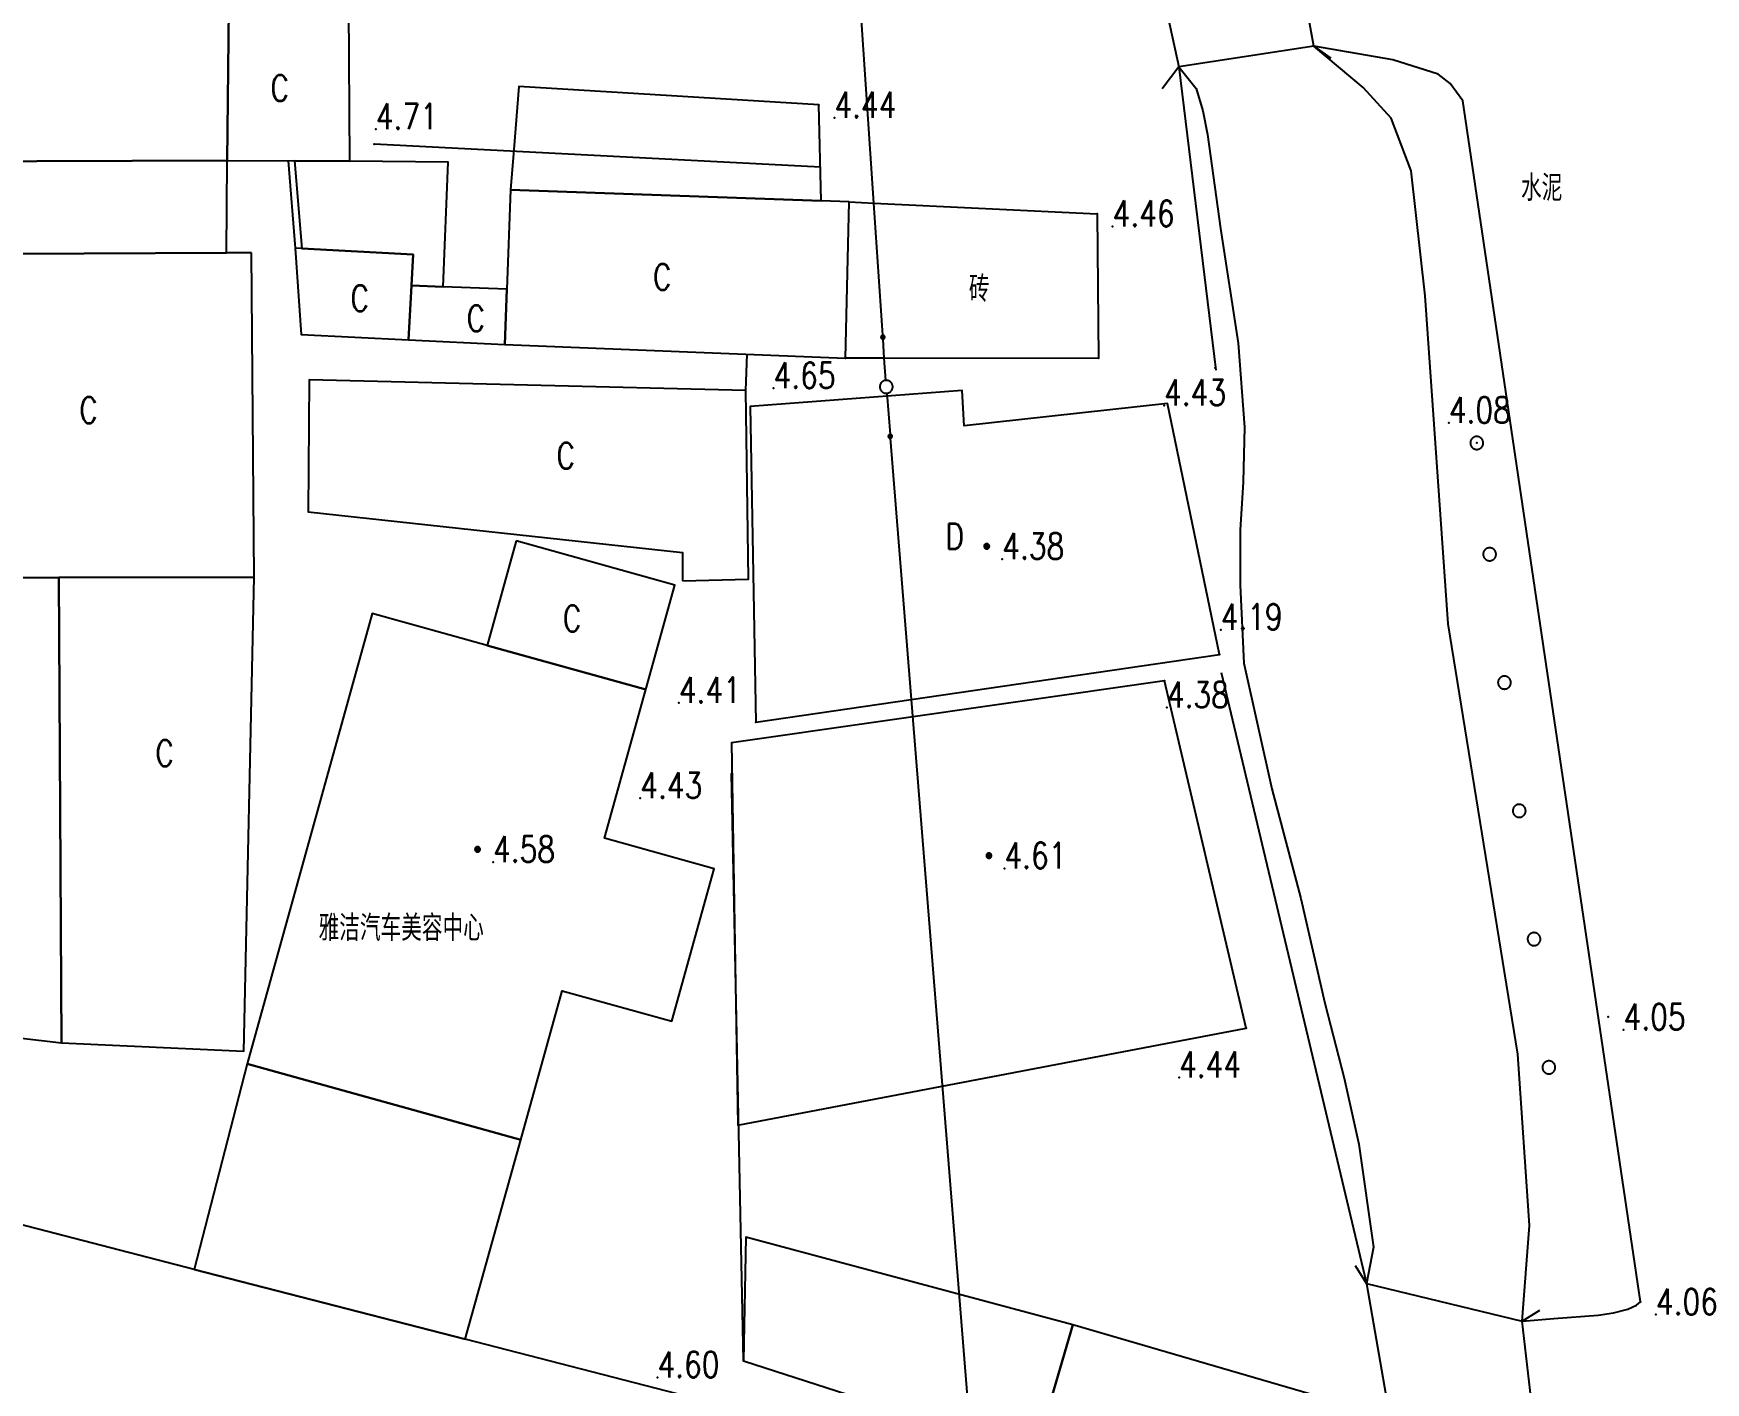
# Model space of a CAD drawing. Extents: x 500064 to 501389, y 2542464 to 2545400.
# Drawn here: x 500791.1 to 500855.9, y 2542756.1 to 2542808.4 of the extents above; entities that cross this region are included whole.
import ezdxf

# ---------------------------------------------------------------- set-up
doc = ezdxf.new("R2010")
doc.units = 0
doc.header["$LTSCALE"] = 0.5
doc.linetypes.add('CENTER', pattern=[50.8, 31.75, -6.35, 6.35, -6.35])
doc.layers.add('地形图', color=8, linetype='CONTINUOUS')
doc.styles.add('HZ', font='romans.shx', dxfattribs={"width": 0.8, "bigfont": 'hztxt.shx'})
doc.linetypes.add('10421', pattern='A,2,[150,AAA.SHX,S=1,R=0,X=0,Y=1],1e-11', length=2)

msp = doc.modelspace()

# ---------------------------------------------------------------- linework, layer by layer
at = {"layer": '地形图', "linetype": '10421', "flags": 128}
msp.add_lwpolyline([(500754.203, 2542974.695), (500766.756, 2542979.856), (500771.623, 2542981.856), (500781.237, 2542982.491), (500786.024, 2542983.55), (500800.67, 2542986.791), (500806.428, 2542987.484), (500807.978, 2542983.96), (500810.981, 2542970.388), (500810.231, 2542968.694), (500811.306, 2542955.454), (500814.267, 2542955.752), (500815.332, 2542919.979), (500816.974, 2542911.232), (500820.027, 2542898.551), (500822.57, 2542885.284), (500823.999, 2542874), (500824.709, 2542862.41), (500825.755, 2542857.145), (500831.565, 2542824.91), (500833.464, 2542814.092), (500834.25, 2542812.692), (500834.285, 2542812.631), (500835.498, 2542807.063), (500836.163, 2542806.226), (500836.427, 2542805.361), (500836.608, 2542804.445), (500837.116, 2542800.81), (500837.792, 2542796.37), (500838.044, 2542793.116), (500837.987, 2542791.001), (500837.869, 2542789.132), (500837.871, 2542786.994), (500838.011, 2542783.971), (500839.096, 2542779.115), (500840.223, 2542774.863), (500841.15, 2542770.816), (500841.902, 2542767.907), (500842.468, 2542765.354), (500843.041, 2542761.362), (500842.763, 2542759.962), (500843.616, 2542755.054), (500844.521, 2542748.413), (500846.324, 2542732.29), (500846.754, 2542726.443), (500847.689, 2542723.418), (500854.649, 2542700.048), (500855.09, 2542699.943), (500858.298, 2542699.182), (500850.693, 2542722.64), (500851.439, 2542724.29), (500851.909, 2542726.528), (500852.204, 2542728.454), (500852.562, 2542730.905), (500852.714, 2542732.854), (500852.624, 2542741.836), (500852.113, 2542746.665), (500851.754, 2542750.779), (500849.371, 2542753.466), (500848.798, 2542758.505), (500849.085, 2542762.204), (500848.623, 2542768.831), (500845.934, 2542785.506), (500845.042, 2542798.204), (500844.494, 2542803.044), (500843.723, 2542805.076), (500842.639, 2542806.261), (500840.726, 2542807.863), (500839.662, 2542813.715), (500839, 2542816.562), (500838.077, 2542819.972), (500834.804, 2542838.464), (500832.418, 2542855.46), (500829.995, 2542873.409), (500829.605, 2542876.218), (500829.128, 2542879.144), (500828.835, 2542880.616), (500827.521, 2542886.528), (500825.949, 2542892.949), (500824.779, 2542897.856), (500823.22, 2542905.406), (500822.712, 2542908.768), (500822.287, 2542912.716), (500821.557, 2542920.901), (500817.898, 2542920.58), (500817.649, 2542956.094), (500816.583, 2542960.45), (500816.1, 2542970.382), (500815.529, 2542978.477), (500815.494, 2542984.207), (500815.638, 2542987.326), (500815.783, 2542989.782), (500815.828, 2542990.167), (500816.047, 2542990.819), (500816.36, 2542991.191), (500816.876, 2542991.479), (500817.597, 2542991.669), (500820.79, 2542992.117), (500825.962, 2542992.799), (500831.554, 2542993.527), (500833.603, 2542993.788), (500834.268, 2542993.813), (500835.917, 2542993.668), (500837.277, 2542997.218), (500847.327, 2542998.788), (500852.507, 2542997.898), (500857.497, 2542998.421), (500866.435, 2542999.958), (500868.339, 2542999.958), (500877.436, 2543001.987), (500883.589, 2543003.61), (500883.838, 2543003.634), (500898.384, 2543004.793), (500910.656, 2543007.233), (500925.139, 2543009.502), (500943.109, 2543010.488), (500961.295, 2543011.662), (500971.348, 2543007.629), (500977.238, 2543002.479), (500975.728, 2543000.389), (500988.993, 2542994.361), (500993.388, 2542992.284), (500997.059, 2542990.332), (500998.052, 2542989.806), (501004.587, 2542986.783), (501007.126, 2542985.473), (501009.481, 2542984.17), (501011.153, 2542983.218), (501012.799, 2542982.6), (501014.711, 2542982.36), (501018.28, 2542982.212), (501036.032, 2542981.946), (501049.83, 2542981.54), (501053.699, 2542981.364), (501060.811, 2542981.03), (501068.164, 2542980.612), (501074.273, 2542979.952), (501077.348, 2542979.504), (501080.342, 2542978.964), (501082.603, 2542978.416), (501085.519, 2542977.537), (501089.257, 2542976.244), (501091.455, 2542975.57), (501093.527, 2542975.247), (501100.687, 2542976.721), (501106.438, 2542977.058), (501111.595, 2542977.501), (501115.833, 2542978.212), (501120.394, 2542979.147), (501130.098, 2542981.504), (501138.147, 2542984.689), (501145.934, 2542987.982), (501159.061, 2542995.793), (501160.733, 2542996.98), (501168.84, 2543003.851), (501173.559, 2543008.622), (501180.329, 2543015.742), (501184.08, 2543019.869), (501186.556, 2543022.802), (501190.889, 2543028.689), (501192.739, 2543030.989), (501196.244, 2543034.859)], dxfattribs=at)
at = {"layer": '地形图'}
for points in [[(500824.032, 2542796.674), (500823.687, 2542801.793), (500821.554, 2542833.429)], [(500840.726, 2542807.863), (500835.498, 2542807.063)], [(500848.798, 2542758.505), (500850.028, 2542758.604), (500851.737, 2542758.736), (500852.332, 2542758.822), (500852.891, 2542758.97), (500853.229, 2542759.124), (500853.377, 2542759.249), (500846.502, 2542805.749), (500846.01, 2542806.417), (500845.536, 2542806.788), (500843.789, 2542807.342), (500840.726, 2542807.863)], [(500848.798, 2542758.505), (500849.085, 2542762.204), (500848.623, 2542768.831), (500845.934, 2542785.506), (500845.042, 2542798.204), (500844.494, 2542803.044), (500843.723, 2542805.076), (500842.639, 2542806.261), (500840.726, 2542807.863)], [(500840.726, 2542807.863), (500841.384, 2542807.407)], [(500835.498, 2542807.063), (500834.85, 2542806.22)], [(500835.498, 2542807.063), (500836.163, 2542806.226), (500836.427, 2542805.361), (500836.608, 2542804.445), (500837.116, 2542800.81), (500837.792, 2542796.37), (500838.044, 2542793.116), (500837.987, 2542791.001), (500837.869, 2542789.132), (500837.871, 2542786.994), (500838.011, 2542783.971), (500839.096, 2542779.115), (500840.223, 2542774.863), (500841.15, 2542770.816), (500841.902, 2542767.907), (500842.468, 2542765.354), (500843.041, 2542761.362), (500842.763, 2542759.962)], [(500835.498, 2542807.063), (500836.927, 2542795.316)], [(500821.618, 2542803.185), (500804.335, 2542804.068)], [(500800.999, 2542803.426), (500801.279, 2542800.046)], [(500822.726, 2542801.839), (500823.687, 2542801.793), (500832.335, 2542801.381), (500832.384, 2542795.77), (500824.092, 2542795.787), (500822.593, 2542795.79)], [(500824.035, 2542796.524), (500824.042, 2542796.524), (500824.05, 2542796.525), (500824.058, 2542796.527), (500824.066, 2542796.53), (500824.067, 2542796.53), (500824.072, 2542796.533), (500824.079, 2542796.537), (500824.085, 2542796.541), (500824.091, 2542796.547), (500824.096, 2542796.553), (500824.101, 2542796.559), (500824.103, 2542796.563), (500824.105, 2542796.566), (500824.108, 2542796.573), (500824.11, 2542796.581), (500824.112, 2542796.588), (500824.112, 2542796.596), (500824.112, 2542796.604), (500824.111, 2542796.612), (500824.11, 2542796.619), (500824.107, 2542796.627), (500824.104, 2542796.634), (500824.1, 2542796.641), (500824.095, 2542796.647), (500824.09, 2542796.653), (500824.084, 2542796.658), (500824.077, 2542796.662), (500824.07, 2542796.666), (500824.063, 2542796.669), (500824.059, 2542796.671), (500824.058, 2542796.671), (500824.056, 2542796.672), (500824.048, 2542796.673), (500824.04, 2542796.674), (500824.032, 2542796.674), (500824.025, 2542796.673), (500824.017, 2542796.671), (500824.009, 2542796.669), (500824.008, 2542796.668), (500824.002, 2542796.665), (500823.996, 2542796.661), (500823.989, 2542796.657), (500823.984, 2542796.651), (500823.978, 2542796.645), (500823.974, 2542796.639), (500823.971, 2542796.635), (500823.97, 2542796.632), (500823.967, 2542796.625), (500823.965, 2542796.617), (500823.963, 2542796.61), (500823.962, 2542796.602), (500823.963, 2542796.594), (500823.963, 2542796.586), (500823.965, 2542796.578), (500823.968, 2542796.571), (500823.971, 2542796.564), (500823.975, 2542796.557), (500823.98, 2542796.551), (500823.985, 2542796.545), (500823.991, 2542796.54), (500823.997, 2542796.535), (500824.004, 2542796.532), (500824.012, 2542796.529), (500824.015, 2542796.527), (500824.017, 2542796.527), (500824.019, 2542796.526), (500824.027, 2542796.525), (500824.035, 2542796.524)], [(500823.971, 2542796.635), (500824.015, 2542796.527), (500824.017, 2542796.527), (500824.008, 2542796.668), (500824.009, 2542796.669), (500824.037, 2542796.601), (500824.066, 2542796.53), (500824.067, 2542796.53), (500824.058, 2542796.671), (500824.059, 2542796.671), (500824.103, 2542796.563)], [(500824.15, 2542794.928), (500824.092, 2542795.787), (500824.042, 2542796.524), (500824.037, 2542796.601), (500824.032, 2542796.674)], [(500818.73, 2542794.536), (500818.775, 2542795.942)], [(500824.167, 2542794.428), (500824.183, 2542794.429), (500824.187, 2542794.429), (500824.198, 2542794.43), (500824.214, 2542794.433), (500824.229, 2542794.436), (500824.244, 2542794.441), (500824.259, 2542794.446), (500824.273, 2542794.452), (500824.287, 2542794.459), (500824.301, 2542794.467), (500824.314, 2542794.476), (500824.326, 2542794.486), (500824.338, 2542794.496), (500824.349, 2542794.507), (500824.36, 2542794.519), (500824.369, 2542794.531), (500824.378, 2542794.544), (500824.386, 2542794.558), (500824.393, 2542794.572), (500824.399, 2542794.586), (500824.405, 2542794.601), (500824.409, 2542794.616), (500824.412, 2542794.631), (500824.415, 2542794.647), (500824.416, 2542794.663), (500824.417, 2542794.678), (500824.416, 2542794.694), (500824.415, 2542794.71), (500824.412, 2542794.725), (500824.409, 2542794.741), (500824.405, 2542794.756), (500824.399, 2542794.77), (500824.393, 2542794.785), (500824.386, 2542794.799), (500824.378, 2542794.812), (500824.369, 2542794.825), (500824.36, 2542794.838), (500824.349, 2542794.849), (500824.338, 2542794.861), (500824.326, 2542794.871), (500824.314, 2542794.881), (500824.301, 2542794.889), (500824.287, 2542794.897), (500824.273, 2542794.905), (500824.259, 2542794.911), (500824.244, 2542794.916), (500824.229, 2542794.921), (500824.214, 2542794.924), (500824.198, 2542794.926), (500824.183, 2542794.928), (500824.167, 2542794.928), (500824.151, 2542794.928), (500824.15, 2542794.928), (500824.136, 2542794.926), (500824.12, 2542794.924), (500824.105, 2542794.921), (500824.09, 2542794.916), (500824.075, 2542794.911), (500824.06, 2542794.905), (500824.046, 2542794.897), (500824.033, 2542794.889), (500824.02, 2542794.881), (500824.008, 2542794.871), (500823.996, 2542794.861), (500823.985, 2542794.849), (500823.974, 2542794.838), (500823.965, 2542794.825), (500823.956, 2542794.812), (500823.948, 2542794.799), (500823.941, 2542794.785), (500823.934, 2542794.77), (500823.929, 2542794.756), (500823.925, 2542794.741), (500823.921, 2542794.725), (500823.919, 2542794.71), (500823.917, 2542794.694), (500823.917, 2542794.678), (500823.917, 2542794.663), (500823.919, 2542794.647), (500823.921, 2542794.631), (500823.925, 2542794.616), (500823.929, 2542794.601), (500823.934, 2542794.586), (500823.941, 2542794.572), (500823.948, 2542794.558), (500823.956, 2542794.544), (500823.965, 2542794.531), (500823.974, 2542794.519), (500823.985, 2542794.507), (500823.996, 2542794.496), (500824.008, 2542794.486), (500824.02, 2542794.476), (500824.033, 2542794.467), (500824.046, 2542794.459), (500824.06, 2542794.452), (500824.075, 2542794.446), (500824.09, 2542794.441), (500824.105, 2542794.436), (500824.12, 2542794.433), (500824.136, 2542794.43), (500824.151, 2542794.429), (500824.167, 2542794.428)], [(500824.187, 2542794.429), (500824.315, 2542792.834), (500824.321, 2542792.76), (500824.327, 2542792.685)], [(500824.319, 2542792.685), (500824.327, 2542792.685), (500824.335, 2542792.686), (500824.342, 2542792.688), (500824.35, 2542792.691), (500824.352, 2542792.691), (500824.357, 2542792.694), (500824.364, 2542792.698), (500824.37, 2542792.703), (500824.376, 2542792.708), (500824.381, 2542792.714), (500824.385, 2542792.72), (500824.387, 2542792.725), (500824.389, 2542792.727), (500824.392, 2542792.735), (500824.394, 2542792.742), (500824.395, 2542792.75), (500824.396, 2542792.758), (500824.396, 2542792.765), (500824.395, 2542792.773), (500824.393, 2542792.781), (500824.39, 2542792.788), (500824.387, 2542792.795), (500824.383, 2542792.802), (500824.378, 2542792.808), (500824.373, 2542792.814), (500824.367, 2542792.819), (500824.36, 2542792.824), (500824.353, 2542792.827), (500824.346, 2542792.83), (500824.342, 2542792.831), (500824.34, 2542792.832), (500824.338, 2542792.832), (500824.331, 2542792.834), (500824.323, 2542792.834), (500824.315, 2542792.834), (500824.308, 2542792.833), (500824.3, 2542792.832), (500824.293, 2542792.829), (500824.292, 2542792.828), (500824.291, 2542792.828), (500824.286, 2542792.826), (500824.28, 2542792.822), (500824.273, 2542792.817), (500824.268, 2542792.812), (500824.263, 2542792.807), (500824.258, 2542792.801), (500824.255, 2542792.794), (500824.251, 2542792.787), (500824.249, 2542792.78), (500824.247, 2542792.772), (500824.246, 2542792.765), (500824.246, 2542792.757), (500824.247, 2542792.75), (500824.248, 2542792.742), (500824.25, 2542792.735), (500824.253, 2542792.728), (500824.257, 2542792.721), (500824.261, 2542792.715), (500824.266, 2542792.709), (500824.271, 2542792.704), (500824.277, 2542792.699), (500824.283, 2542792.695), (500824.29, 2542792.691), (500824.297, 2542792.688), (500824.3, 2542792.688), (500824.302, 2542792.687), (500824.304, 2542792.686), (500824.312, 2542792.685), (500824.319, 2542792.685)], [(500824.387, 2542792.725), (500824.342, 2542792.831), (500824.34, 2542792.832), (500824.352, 2542792.691), (500824.35, 2542792.691), (500824.321, 2542792.76), (500824.292, 2542792.828), (500824.291, 2542792.828), (500824.302, 2542792.687), (500824.3, 2542792.688), (500824.255, 2542792.794)], [(500827.398, 2542754.472), (500824.327, 2542792.685)], [(500847.035, 2542792.254), (500847.05, 2542792.254), (500847.066, 2542792.256), (500847.081, 2542792.258), (500847.097, 2542792.261), (500847.112, 2542792.265), (500847.127, 2542792.271), (500847.141, 2542792.277), (500847.155, 2542792.284), (500847.169, 2542792.292), (500847.182, 2542792.3), (500847.195, 2542792.31), (500847.206, 2542792.32), (500847.218, 2542792.331), (500847.228, 2542792.343), (500847.238, 2542792.355), (500847.247, 2542792.368), (500847.255, 2542792.381), (500847.262, 2542792.395), (500847.269, 2542792.41), (500847.274, 2542792.424), (500847.279, 2542792.439), (500847.282, 2542792.455), (500847.285, 2542792.47), (500847.287, 2542792.486), (500847.287, 2542792.501), (500847.287, 2542792.517), (500847.286, 2542792.533), (500847.283, 2542792.548), (500847.28, 2542792.564), (500847.276, 2542792.579), (500847.271, 2542792.594), (500847.265, 2542792.608), (500847.258, 2542792.622), (500847.25, 2542792.636), (500847.241, 2542792.649), (500847.232, 2542792.661), (500847.221, 2542792.673), (500847.21, 2542792.684), (500847.199, 2542792.695), (500847.186, 2542792.705), (500847.173, 2542792.714), (500847.16, 2542792.722), (500847.146, 2542792.729), (500847.132, 2542792.735), (500847.117, 2542792.741), (500847.102, 2542792.745), (500847.087, 2542792.749), (500847.071, 2542792.752), (500847.056, 2542792.753), (500847.04, 2542792.754), (500847.024, 2542792.754), (500847.009, 2542792.752), (500846.993, 2542792.75), (500846.978, 2542792.747), (500846.963, 2542792.743), (500846.948, 2542792.737), (500846.933, 2542792.731), (500846.919, 2542792.724), (500846.906, 2542792.717), (500846.892, 2542792.708), (500846.88, 2542792.698), (500846.868, 2542792.688), (500846.857, 2542792.677), (500846.846, 2542792.665), (500846.837, 2542792.653), (500846.828, 2542792.64), (500846.819, 2542792.627), (500846.812, 2542792.613), (500846.806, 2542792.599), (500846.8, 2542792.584), (500846.796, 2542792.569), (500846.792, 2542792.553), (500846.79, 2542792.538), (500846.788, 2542792.522), (500846.787, 2542792.507), (500846.788, 2542792.491), (500846.789, 2542792.475), (500846.791, 2542792.46), (500846.794, 2542792.444), (500846.799, 2542792.429), (500846.804, 2542792.415), (500846.81, 2542792.4), (500846.817, 2542792.386), (500846.825, 2542792.372), (500846.833, 2542792.359), (500846.843, 2542792.347), (500846.853, 2542792.335), (500846.864, 2542792.324), (500846.876, 2542792.313), (500846.888, 2542792.303), (500846.901, 2542792.294), (500846.914, 2542792.286), (500846.928, 2542792.279), (500846.943, 2542792.273), (500846.957, 2542792.267), (500846.972, 2542792.263), (500846.988, 2542792.259), (500847.003, 2542792.256), (500847.019, 2542792.255), (500847.035, 2542792.254)], [(500828.059, 2542788.401), (500828.07, 2542788.402), (500828.08, 2542788.404), (500828.09, 2542788.406), (500828.1, 2542788.41), (500828.109, 2542788.415), (500828.118, 2542788.421), (500828.126, 2542788.427), (500828.133, 2542788.435), (500828.14, 2542788.443), (500828.143, 2542788.448), (500828.146, 2542788.451), (500828.15, 2542788.461), (500828.154, 2542788.471), (500828.157, 2542788.481), (500828.159, 2542788.491), (500828.159, 2542788.501), (500828.159, 2542788.512), (500828.157, 2542788.522), (500828.154, 2542788.532), (500828.15, 2542788.542), (500828.147, 2542788.549), (500828.146, 2542788.551), (500828.14, 2542788.56), (500828.133, 2542788.568), (500828.126, 2542788.576), (500828.118, 2542788.582), (500828.109, 2542788.588), (500828.108, 2542788.589), (500828.1, 2542788.593), (500828.09, 2542788.597), (500828.08, 2542788.599), (500828.07, 2542788.601), (500828.059, 2542788.601), (500828.049, 2542788.601), (500828.038, 2542788.599), (500828.028, 2542788.597), (500828.018, 2542788.593), (500828.009, 2542788.588), (500828, 2542788.582), (500827.992, 2542788.576), (500827.985, 2542788.568), (500827.978, 2542788.56), (500827.975, 2542788.555), (500827.972, 2542788.551), (500827.968, 2542788.542), (500827.964, 2542788.532), (500827.961, 2542788.522), (500827.96, 2542788.512), (500827.959, 2542788.501), (500827.96, 2542788.491), (500827.961, 2542788.481), (500827.964, 2542788.471), (500827.968, 2542788.461), (500827.971, 2542788.454), (500827.972, 2542788.451), (500827.978, 2542788.443), (500827.985, 2542788.435), (500827.992, 2542788.427), (500828, 2542788.421), (500828.009, 2542788.415), (500828.01, 2542788.414), (500828.018, 2542788.41), (500828.028, 2542788.406), (500828.038, 2542788.404), (500828.049, 2542788.402), (500828.059, 2542788.401)], [(500828.01, 2542788.414), (500828.143, 2542788.448), (500828.146, 2542788.451), (500827.972, 2542788.451), (500827.971, 2542788.454), (500828.159, 2542788.501), (500827.959, 2542788.501), (500828.147, 2542788.549), (500828.146, 2542788.551), (500827.972, 2542788.551), (500827.975, 2542788.555), (500828.108, 2542788.589)], [(500847.532, 2542787.943), (500847.548, 2542787.943), (500847.564, 2542787.945), (500847.579, 2542787.947), (500847.595, 2542787.95), (500847.61, 2542787.954), (500847.625, 2542787.96), (500847.639, 2542787.966), (500847.653, 2542787.973), (500847.667, 2542787.981), (500847.68, 2542787.989), (500847.692, 2542787.999), (500847.704, 2542788.009), (500847.715, 2542788.02), (500847.726, 2542788.032), (500847.736, 2542788.044), (500847.745, 2542788.057), (500847.753, 2542788.07), (500847.76, 2542788.084), (500847.766, 2542788.099), (500847.772, 2542788.113), (500847.776, 2542788.128), (500847.78, 2542788.144), (500847.783, 2542788.159), (500847.784, 2542788.175), (500847.785, 2542788.19), (500847.785, 2542788.206), (500847.783, 2542788.222), (500847.781, 2542788.237), (500847.778, 2542788.253), (500847.774, 2542788.268), (500847.768, 2542788.283), (500847.762, 2542788.297), (500847.755, 2542788.311), (500847.748, 2542788.325), (500847.739, 2542788.338), (500847.729, 2542788.35), (500847.719, 2542788.362), (500847.708, 2542788.373), (500847.696, 2542788.384), (500847.684, 2542788.394), (500847.671, 2542788.403), (500847.658, 2542788.411), (500847.644, 2542788.418), (500847.63, 2542788.424), (500847.615, 2542788.43), (500847.6, 2542788.434), (500847.584, 2542788.438), (500847.569, 2542788.441), (500847.553, 2542788.442), (500847.538, 2542788.443), (500847.522, 2542788.443), (500847.506, 2542788.441), (500847.491, 2542788.439), (500847.475, 2542788.436), (500847.46, 2542788.432), (500847.445, 2542788.426), (500847.431, 2542788.42), (500847.417, 2542788.413), (500847.403, 2542788.406), (500847.39, 2542788.397), (500847.378, 2542788.387), (500847.366, 2542788.377), (500847.355, 2542788.366), (500847.344, 2542788.354), (500847.334, 2542788.342), (500847.325, 2542788.329), (500847.317, 2542788.316), (500847.31, 2542788.302), (500847.304, 2542788.288), (500847.298, 2542788.273), (500847.294, 2542788.258), (500847.29, 2542788.243), (500847.287, 2542788.227), (500847.286, 2542788.211), (500847.285, 2542788.196), (500847.285, 2542788.18), (500847.287, 2542788.164), (500847.289, 2542788.149), (500847.292, 2542788.133), (500847.296, 2542788.118), (500847.302, 2542788.104), (500847.308, 2542788.089), (500847.315, 2542788.075), (500847.322, 2542788.061), (500847.331, 2542788.048), (500847.341, 2542788.036), (500847.351, 2542788.024), (500847.362, 2542788.013), (500847.374, 2542788.002), (500847.386, 2542787.992), (500847.399, 2542787.983), (500847.412, 2542787.975), (500847.426, 2542787.968), (500847.44, 2542787.962), (500847.455, 2542787.956), (500847.47, 2542787.952), (500847.486, 2542787.948), (500847.501, 2542787.945), (500847.517, 2542787.944), (500847.532, 2542787.943)], [(500837.138, 2542783.611), (500842.763, 2542759.962)], [(500848.106, 2542782.976), (500848.122, 2542782.976), (500848.137, 2542782.978), (500848.153, 2542782.98), (500848.168, 2542782.983), (500848.183, 2542782.987), (500848.198, 2542782.993), (500848.213, 2542782.999), (500848.227, 2542783.006), (500848.24, 2542783.013), (500848.253, 2542783.022), (500848.266, 2542783.032), (500848.278, 2542783.042), (500848.289, 2542783.053), (500848.299, 2542783.065), (500848.309, 2542783.077), (500848.318, 2542783.09), (500848.326, 2542783.103), (500848.334, 2542783.117), (500848.34, 2542783.132), (500848.345, 2542783.146), (500848.35, 2542783.161), (500848.354, 2542783.177), (500848.356, 2542783.192), (500848.358, 2542783.208), (500848.359, 2542783.223), (500848.358, 2542783.239), (500848.357, 2542783.255), (500848.355, 2542783.27), (500848.351, 2542783.286), (500848.347, 2542783.301), (500848.342, 2542783.316), (500848.336, 2542783.33), (500848.329, 2542783.344), (500848.321, 2542783.358), (500848.312, 2542783.371), (500848.303, 2542783.383), (500848.293, 2542783.395), (500848.282, 2542783.406), (500848.27, 2542783.417), (500848.258, 2542783.427), (500848.245, 2542783.436), (500848.231, 2542783.444), (500848.217, 2542783.451), (500848.203, 2542783.457), (500848.188, 2542783.463), (500848.173, 2542783.467), (500848.158, 2542783.471), (500848.143, 2542783.474), (500848.127, 2542783.475), (500848.111, 2542783.476), (500848.095, 2542783.476), (500848.08, 2542783.474), (500848.064, 2542783.472), (500848.049, 2542783.469), (500848.034, 2542783.465), (500848.019, 2542783.459), (500848.005, 2542783.453), (500847.99, 2542783.446), (500847.977, 2542783.439), (500847.964, 2542783.43), (500847.951, 2542783.42), (500847.939, 2542783.41), (500847.928, 2542783.399), (500847.918, 2542783.387), (500847.908, 2542783.375), (500847.899, 2542783.362), (500847.891, 2542783.349), (500847.883, 2542783.335), (500847.877, 2542783.321), (500847.872, 2542783.306), (500847.867, 2542783.291), (500847.863, 2542783.276), (500847.861, 2542783.26), (500847.859, 2542783.244), (500847.859, 2542783.229), (500847.859, 2542783.213), (500847.86, 2542783.197), (500847.863, 2542783.182), (500847.866, 2542783.166), (500847.87, 2542783.151), (500847.875, 2542783.136), (500847.881, 2542783.122), (500847.888, 2542783.108), (500847.896, 2542783.094), (500847.905, 2542783.081), (500847.914, 2542783.069), (500847.924, 2542783.057), (500847.935, 2542783.046), (500847.947, 2542783.035), (500847.959, 2542783.025), (500847.972, 2542783.016), (500847.986, 2542783.008), (500848, 2542783.001), (500848.014, 2542782.995), (500848.029, 2542782.989), (500848.044, 2542782.985), (500848.059, 2542782.981), (500848.075, 2542782.978), (500848.09, 2542782.977), (500848.106, 2542782.976)], [(500818.634, 2542756.963), (500818.169, 2542779.698)], [(500848.679, 2542778.009), (500848.695, 2542778.009), (500848.711, 2542778.011), (500848.726, 2542778.013), (500848.742, 2542778.016), (500848.757, 2542778.02), (500848.772, 2542778.026), (500848.786, 2542778.032), (500848.8, 2542778.039), (500848.814, 2542778.047), (500848.827, 2542778.055), (500848.839, 2542778.065), (500848.851, 2542778.075), (500848.863, 2542778.086), (500848.873, 2542778.098), (500848.883, 2542778.11), (500848.892, 2542778.123), (500848.9, 2542778.136), (500848.907, 2542778.15), (500848.914, 2542778.165), (500848.919, 2542778.179), (500848.924, 2542778.194), (500848.927, 2542778.21), (500848.93, 2542778.225), (500848.931, 2542778.241), (500848.932, 2542778.256), (500848.932, 2542778.272), (500848.93, 2542778.288), (500848.928, 2542778.303), (500848.925, 2542778.319), (500848.921, 2542778.334), (500848.915, 2542778.349), (500848.909, 2542778.363), (500848.902, 2542778.377), (500848.895, 2542778.391), (500848.886, 2542778.404), (500848.876, 2542778.416), (500848.866, 2542778.428), (500848.855, 2542778.439), (500848.843, 2542778.45), (500848.831, 2542778.46), (500848.818, 2542778.469), (500848.805, 2542778.477), (500848.791, 2542778.484), (500848.777, 2542778.49), (500848.762, 2542778.496), (500848.747, 2542778.501), (500848.732, 2542778.504), (500848.716, 2542778.507), (500848.7, 2542778.508), (500848.685, 2542778.509), (500848.669, 2542778.509), (500848.653, 2542778.507), (500848.638, 2542778.505), (500848.622, 2542778.502), (500848.607, 2542778.498), (500848.593, 2542778.492), (500848.578, 2542778.486), (500848.564, 2542778.479), (500848.55, 2542778.472), (500848.537, 2542778.463), (500848.525, 2542778.453), (500848.513, 2542778.443), (500848.502, 2542778.432), (500848.491, 2542778.42), (500848.481, 2542778.408), (500848.472, 2542778.395), (500848.464, 2542778.382), (500848.457, 2542778.368), (500848.451, 2542778.354), (500848.445, 2542778.339), (500848.441, 2542778.324), (500848.437, 2542778.309), (500848.434, 2542778.293), (500848.433, 2542778.277), (500848.432, 2542778.262), (500848.432, 2542778.246), (500848.434, 2542778.23), (500848.436, 2542778.215), (500848.439, 2542778.199), (500848.443, 2542778.184), (500848.449, 2542778.169), (500848.455, 2542778.155), (500848.462, 2542778.141), (500848.47, 2542778.127), (500848.478, 2542778.114), (500848.488, 2542778.102), (500848.498, 2542778.09), (500848.509, 2542778.079), (500848.521, 2542778.068), (500848.533, 2542778.058), (500848.546, 2542778.049), (500848.559, 2542778.041), (500848.573, 2542778.034), (500848.588, 2542778.028), (500848.602, 2542778.022), (500848.617, 2542778.018), (500848.633, 2542778.014), (500848.648, 2542778.011), (500848.664, 2542778.01), (500848.679, 2542778.009)], [(500808.338, 2542776.669), (500808.349, 2542776.67), (500808.359, 2542776.672), (500808.369, 2542776.674), (500808.379, 2542776.678), (500808.388, 2542776.683), (500808.397, 2542776.689), (500808.405, 2542776.695), (500808.413, 2542776.703), (500808.419, 2542776.711), (500808.423, 2542776.716), (500808.425, 2542776.719), (500808.43, 2542776.729), (500808.434, 2542776.739), (500808.436, 2542776.749), (500808.438, 2542776.759), (500808.438, 2542776.769), (500808.438, 2542776.78), (500808.436, 2542776.79), (500808.434, 2542776.8), (500808.43, 2542776.81), (500808.427, 2542776.817), (500808.425, 2542776.82), (500808.419, 2542776.828), (500808.413, 2542776.836), (500808.405, 2542776.844), (500808.397, 2542776.85), (500808.388, 2542776.856), (500808.387, 2542776.857), (500808.379, 2542776.861), (500808.369, 2542776.865), (500808.359, 2542776.867), (500808.349, 2542776.869), (500808.338, 2542776.869), (500808.328, 2542776.869), (500808.318, 2542776.867), (500808.308, 2542776.865), (500808.298, 2542776.861), (500808.288, 2542776.856), (500808.28, 2542776.85), (500808.271, 2542776.844), (500808.264, 2542776.836), (500808.258, 2542776.828), (500808.254, 2542776.824), (500808.252, 2542776.82), (500808.247, 2542776.81), (500808.243, 2542776.8), (500808.241, 2542776.79), (500808.239, 2542776.78), (500808.238, 2542776.769), (500808.239, 2542776.759), (500808.241, 2542776.749), (500808.243, 2542776.739), (500808.247, 2542776.729), (500808.25, 2542776.722), (500808.252, 2542776.719), (500808.258, 2542776.711), (500808.264, 2542776.703), (500808.271, 2542776.695), (500808.28, 2542776.689), (500808.288, 2542776.683), (500808.29, 2542776.682), (500808.298, 2542776.678), (500808.308, 2542776.674), (500808.318, 2542776.672), (500808.328, 2542776.67), (500808.338, 2542776.669)], [(500808.29, 2542776.682), (500808.423, 2542776.716), (500808.425, 2542776.719), (500808.252, 2542776.719), (500808.25, 2542776.722), (500808.438, 2542776.769), (500808.238, 2542776.769), (500808.427, 2542776.817), (500808.425, 2542776.82), (500808.252, 2542776.82), (500808.254, 2542776.824), (500808.387, 2542776.857)], [(500828.143, 2542776.424), (500828.153, 2542776.425), (500828.164, 2542776.426), (500828.174, 2542776.429), (500828.184, 2542776.433), (500828.193, 2542776.437), (500828.202, 2542776.443), (500828.21, 2542776.45), (500828.217, 2542776.457), (500828.224, 2542776.465), (500828.227, 2542776.47), (500828.229, 2542776.474), (500828.234, 2542776.483), (500828.238, 2542776.493), (500828.241, 2542776.503), (500828.242, 2542776.514), (500828.243, 2542776.524), (500828.242, 2542776.535), (500828.241, 2542776.545), (500828.238, 2542776.555), (500828.234, 2542776.565), (500828.231, 2542776.571), (500828.229, 2542776.574), (500828.224, 2542776.583), (500828.217, 2542776.591), (500828.21, 2542776.598), (500828.202, 2542776.605), (500828.193, 2542776.611), (500828.192, 2542776.611), (500828.184, 2542776.615), (500828.174, 2542776.619), (500828.164, 2542776.622), (500828.153, 2542776.624), (500828.143, 2542776.624), (500828.132, 2542776.624), (500828.122, 2542776.622), (500828.112, 2542776.619), (500828.102, 2542776.615), (500828.093, 2542776.611), (500828.084, 2542776.605), (500828.076, 2542776.598), (500828.069, 2542776.591), (500828.062, 2542776.583), (500828.059, 2542776.578), (500828.056, 2542776.574), (500828.052, 2542776.565), (500828.048, 2542776.555), (500828.045, 2542776.545), (500828.043, 2542776.535), (500828.043, 2542776.524), (500828.043, 2542776.514), (500828.045, 2542776.503), (500828.048, 2542776.493), (500828.052, 2542776.483), (500828.055, 2542776.477), (500828.056, 2542776.474), (500828.062, 2542776.465), (500828.069, 2542776.457), (500828.076, 2542776.45), (500828.084, 2542776.443), (500828.093, 2542776.437), (500828.094, 2542776.437), (500828.102, 2542776.433), (500828.112, 2542776.429), (500828.122, 2542776.426), (500828.132, 2542776.425), (500828.143, 2542776.424)], [(500828.094, 2542776.437), (500828.227, 2542776.47), (500828.229, 2542776.474), (500828.056, 2542776.474), (500828.055, 2542776.477), (500828.243, 2542776.524), (500828.043, 2542776.524), (500828.231, 2542776.571), (500828.229, 2542776.574), (500828.056, 2542776.574), (500828.059, 2542776.578), (500828.192, 2542776.611)], [(500849.253, 2542773.042), (500849.269, 2542773.042), (500849.284, 2542773.044), (500849.3, 2542773.046), (500849.315, 2542773.049), (500849.33, 2542773.053), (500849.345, 2542773.059), (500849.36, 2542773.065), (500849.374, 2542773.072), (500849.387, 2542773.08), (500849.4, 2542773.088), (500849.413, 2542773.098), (500849.425, 2542773.108), (500849.436, 2542773.119), (500849.447, 2542773.131), (500849.456, 2542773.143), (500849.465, 2542773.156), (500849.473, 2542773.169), (500849.481, 2542773.183), (500849.487, 2542773.197), (500849.493, 2542773.212), (500849.497, 2542773.227), (500849.501, 2542773.243), (500849.503, 2542773.258), (500849.505, 2542773.274), (500849.506, 2542773.289), (500849.505, 2542773.305), (500849.504, 2542773.321), (500849.502, 2542773.336), (500849.498, 2542773.352), (500849.494, 2542773.367), (500849.489, 2542773.382), (500849.483, 2542773.396), (500849.476, 2542773.41), (500849.468, 2542773.424), (500849.459, 2542773.437), (500849.45, 2542773.449), (500849.44, 2542773.461), (500849.429, 2542773.472), (500849.417, 2542773.483), (500849.405, 2542773.493), (500849.392, 2542773.502), (500849.378, 2542773.51), (500849.364, 2542773.517), (500849.35, 2542773.523), (500849.335, 2542773.529), (500849.32, 2542773.533), (500849.305, 2542773.537), (500849.29, 2542773.54), (500849.274, 2542773.541), (500849.258, 2542773.542), (500849.243, 2542773.542), (500849.227, 2542773.54), (500849.211, 2542773.538), (500849.196, 2542773.535), (500849.181, 2542773.531), (500849.166, 2542773.525), (500849.152, 2542773.519), (500849.138, 2542773.512), (500849.124, 2542773.505), (500849.111, 2542773.496), (500849.098, 2542773.486), (500849.086, 2542773.476), (500849.075, 2542773.465), (500849.065, 2542773.453), (500849.055, 2542773.441), (500849.046, 2542773.428), (500849.038, 2542773.415), (500849.031, 2542773.401), (500849.024, 2542773.387), (500849.019, 2542773.372), (500849.014, 2542773.357), (500849.011, 2542773.341), (500849.008, 2542773.326), (500849.006, 2542773.31), (500849.006, 2542773.295), (500849.006, 2542773.279), (500849.007, 2542773.263), (500849.01, 2542773.248), (500849.013, 2542773.232), (500849.017, 2542773.217), (500849.022, 2542773.202), (500849.028, 2542773.188), (500849.035, 2542773.174), (500849.043, 2542773.16), (500849.052, 2542773.147), (500849.061, 2542773.135), (500849.072, 2542773.123), (500849.083, 2542773.112), (500849.094, 2542773.101), (500849.107, 2542773.091), (500849.119, 2542773.082), (500849.133, 2542773.074), (500849.147, 2542773.067), (500849.161, 2542773.061), (500849.176, 2542773.055), (500849.191, 2542773.051), (500849.206, 2542773.047), (500849.222, 2542773.044), (500849.237, 2542773.043), (500849.253, 2542773.042)], [(500849.827, 2542768.075), (500849.842, 2542768.075), (500849.858, 2542768.077), (500849.873, 2542768.079), (500849.889, 2542768.082), (500849.904, 2542768.086), (500849.919, 2542768.092), (500849.933, 2542768.098), (500849.947, 2542768.105), (500849.961, 2542768.113), (500849.974, 2542768.121), (500849.986, 2542768.131), (500849.998, 2542768.141), (500850.01, 2542768.152), (500850.02, 2542768.164), (500850.03, 2542768.176), (500850.039, 2542768.189), (500850.047, 2542768.202), (500850.054, 2542768.216), (500850.061, 2542768.23), (500850.066, 2542768.245), (500850.071, 2542768.26), (500850.074, 2542768.276), (500850.077, 2542768.291), (500850.078, 2542768.307), (500850.079, 2542768.322), (500850.079, 2542768.338), (500850.077, 2542768.354), (500850.075, 2542768.369), (500850.072, 2542768.385), (500850.068, 2542768.4), (500850.063, 2542768.415), (500850.056, 2542768.429), (500850.049, 2542768.443), (500850.042, 2542768.457), (500850.033, 2542768.47), (500850.023, 2542768.482), (500850.013, 2542768.494), (500850.002, 2542768.505), (500849.991, 2542768.516), (500849.978, 2542768.526), (500849.965, 2542768.535), (500849.952, 2542768.543), (500849.938, 2542768.55), (500849.924, 2542768.556), (500849.909, 2542768.562), (500849.894, 2542768.566), (500849.879, 2542768.57), (500849.863, 2542768.573), (500849.848, 2542768.574), (500849.832, 2542768.575), (500849.816, 2542768.575), (500849.8, 2542768.573), (500849.785, 2542768.571), (500849.77, 2542768.568), (500849.754, 2542768.564), (500849.74, 2542768.558), (500849.725, 2542768.552), (500849.711, 2542768.545), (500849.697, 2542768.537), (500849.684, 2542768.529), (500849.672, 2542768.519), (500849.66, 2542768.509), (500849.649, 2542768.498), (500849.638, 2542768.486), (500849.628, 2542768.474), (500849.619, 2542768.461), (500849.611, 2542768.448), (500849.604, 2542768.434), (500849.598, 2542768.419), (500849.592, 2542768.405), (500849.588, 2542768.39), (500849.584, 2542768.374), (500849.581, 2542768.359), (500849.58, 2542768.343), (500849.579, 2542768.328), (500849.579, 2542768.312), (500849.581, 2542768.296), (500849.583, 2542768.281), (500849.586, 2542768.265), (500849.591, 2542768.25), (500849.596, 2542768.235), (500849.602, 2542768.221), (500849.609, 2542768.207), (500849.617, 2542768.193), (500849.625, 2542768.18), (500849.635, 2542768.168), (500849.645, 2542768.156), (500849.656, 2542768.145), (500849.668, 2542768.134), (500849.68, 2542768.124), (500849.693, 2542768.115), (500849.706, 2542768.107), (500849.72, 2542768.1), (500849.735, 2542768.094), (500849.749, 2542768.088), (500849.764, 2542768.084), (500849.78, 2542768.08), (500849.795, 2542768.077), (500849.811, 2542768.076), (500849.827, 2542768.075)], [(500842.763, 2542759.962), (500842.346, 2542760.645)], [(500842.763, 2542759.962), (500848.798, 2542758.505)], [(500848.798, 2542758.505), (500849.481, 2542758.922)]]:
    msp.add_lwpolyline(points, dxfattribs=at)
for points in [[(500798.845, 2542821.392), (500781.952, 2542821.276), (500781.948, 2542803.39), (500787.576, 2542803.406), (500798.643, 2542803.436), (500798.709, 2542809.32)], [(500802.34, 2542809.344), (500798.709, 2542809.32), (500798.643, 2542803.436), (500801.25, 2542803.425), (500803.392, 2542803.408), (500803.351, 2542809.351)], [(500821.56, 2542805.59), (500809.933, 2542806.306), (500809.738, 2542803.869), (500809.614, 2542802.305), (500821.648, 2542801.878)], [(500798.643, 2542803.436), (500787.576, 2542803.406), (500787.582, 2542799.81), (500798.617, 2542799.862)], [(500803.392, 2542803.408), (500801.25, 2542803.425), (500801.531, 2542800.032), (500805.842, 2542799.797), (500805.776, 2542798.6), (500807.01, 2542798.553), (500807.196, 2542803.379)], [(500809.614, 2542802.305), (500809.47, 2542798.458), (500809.389, 2542796.315), (500822.593, 2542795.79), (500822.725, 2542801.84), (500821.648, 2542801.878)], [(500805.842, 2542799.797), (500801.531, 2542800.032), (500801.279, 2542800.046), (500801.512, 2542796.702), (500805.662, 2542796.494), (500805.776, 2542798.6)], [(500799.586, 2542799.866), (500798.617, 2542799.862), (500787.582, 2542799.81), (500781.947, 2542799.784), (500781.944, 2542787.285), (500792.121, 2542787.296), (500799.686, 2542787.304)], [(500807.01, 2542798.553), (500805.776, 2542798.6), (500805.662, 2542796.494), (500809.389, 2542796.315), (500809.47, 2542798.458)], [(500816.281, 2542787.162), (500818.835, 2542787.234), (500818.73, 2542794.536), (500801.811, 2542794.947), (500801.779, 2542789.839), (500816.278, 2542788.256)], [(500819.119, 2542781.697), (500837.077, 2542784.31), (500835.061, 2542794.034), (500827.186, 2542793.169), (500827.113, 2542794.538), (500818.891, 2542793.912)], [(500809.837, 2542788.709), (500808.712, 2542784.663), (500814.859, 2542782.954), (500815.984, 2542787.001)], [(500781.944, 2542787.285), (500781.8, 2542770.49), (500792.221, 2542769.273), (500792.121, 2542787.296)], [(500799.686, 2542787.304), (500792.121, 2542787.296), (500792.221, 2542769.273), (500799.285, 2542768.954)], [(500808.712, 2542784.663), (500804.261, 2542785.9), (500799.413, 2542768.461), (500810.012, 2542765.515), (500811.618, 2542771.296), (500815.858, 2542770.118), (500817.498, 2542776.018), (500813.258, 2542777.196), (500814.859, 2542782.954)], [(500834.939, 2542783.296), (500818.177, 2542780.895), (500818.42, 2542766.09), (500838.101, 2542769.847)], [(500799.413, 2542768.461), (500797.363, 2542760.502), (500807.862, 2542757.797), (500810.012, 2542765.515)], [(500797.363, 2542760.502), (500788.728, 2542762.728), (500784.989, 2542748.132), (500823.798, 2542738.158), (500827.538, 2542752.728), (500807.862, 2542757.797)], [(500831.389, 2542758.359), (500818.734, 2542761.75), (500818.634, 2542756.963), (500829.918, 2542753.323)], [(500829.918, 2542753.323), (500842.044, 2542749.789), (500843.602, 2542754.796), (500831.389, 2542758.359)]]:
    msp.add_lwpolyline(points, close=True, dxfattribs=at)
at = {"layer": '地形图', "ltscale": 10}
for p in [(500821.56, 2542805.589), (500804.336, 2542804.068), (500832.335, 2542801.381), (500822.593, 2542795.79), (500836.899, 2542795.417), (500847.037, 2542792.504), (500837.077, 2542784.309), (500834.939, 2542783.296), (500819.119, 2542781.697), (500818.169, 2542779.697), (500808.338, 2542776.769), (500828.143, 2542776.524), (500852.125, 2542770.278), (500838.102, 2542769.847), (500853.378, 2542759.249), (500818.633, 2542756.963)]:
    msp.add_point(p, dxfattribs=at)
at = {"layer": '地形图', "linetype": 'CENTER'}
for p in [(500804.397, 2542804.648, 4.71), (500822.16, 2542805.094, 4.44), (500832.935, 2542800.885, 4.46), (500819.803, 2542794.62, 4.65), (500834.925, 2542793.957, 4.43), (500845.956, 2542793.279, 4.08), (500828.659, 2542788.006, 4.38), (500837.12, 2542785.269, 4.19), (500816.134, 2542782.437, 4.41), (500835.035, 2542782.254, 4.38), (500814.642, 2542778.745, 4.43), (500808.938, 2542776.274, 4.58), (500828.743, 2542776.028, 4.61), (500852.725, 2542769.782, 4.05), (500835.508, 2542767.937, 4.44), (500853.978, 2542758.753, 4.06), (500815.307, 2542756.317, 4.6)]:
    msp.add_point(p, dxfattribs=at)

# ---------------------------------------------------------------- texts
at = {"layer": '地形图', "ltscale": 10, "style": 'HZ', "width": 0.8}
for s, p in [('C', (500800.316, 2542805.745)), ('4.44', (500822.16, 2542805.094)), ('4.71', (500804.397, 2542804.648)), ('水泥', (500848.75, 2542801.876)), ('4.46', (500832.935, 2542800.885)), ('C', (500815.129, 2542798.432)), ('砖', (500827.365, 2542797.968)), ('C', (500803.414, 2542797.605)), ('C', (500807.911, 2542796.828)), ('4.65', (500819.803, 2542794.62)), ('4.43', (500834.925, 2542793.957)), ('C', (500792.911, 2542793.276)), ('4.08', (500845.956, 2542793.279)), ('C', (500811.392, 2542791.51)), ('D', (500826.457, 2542788.389)), ('4.38', (500828.659, 2542788.006)), ('C', (500811.637, 2542785.207)), ('4.19', (500837.12, 2542785.269)), ('4.41', (500816.134, 2542782.437)), ('4.38', (500835.035, 2542782.254)), ('C', (500795.858, 2542779.994)), ('4.43', (500814.642, 2542778.745)), ('4.58', (500808.938, 2542776.274)), ('4.61', (500828.743, 2542776.028)), ('雅洁汽车美容中心', (500802.181, 2542773.222)), ('4.05', (500852.725, 2542769.782)), ('4.44', (500835.508, 2542767.937)), ('4.06', (500853.978, 2542758.753)), ('4.60', (500815.307, 2542756.317))]:
    msp.add_text(s, height=1, dxfattribs=at).set_placement(p)

doc.saveas('drawing.dxf')
